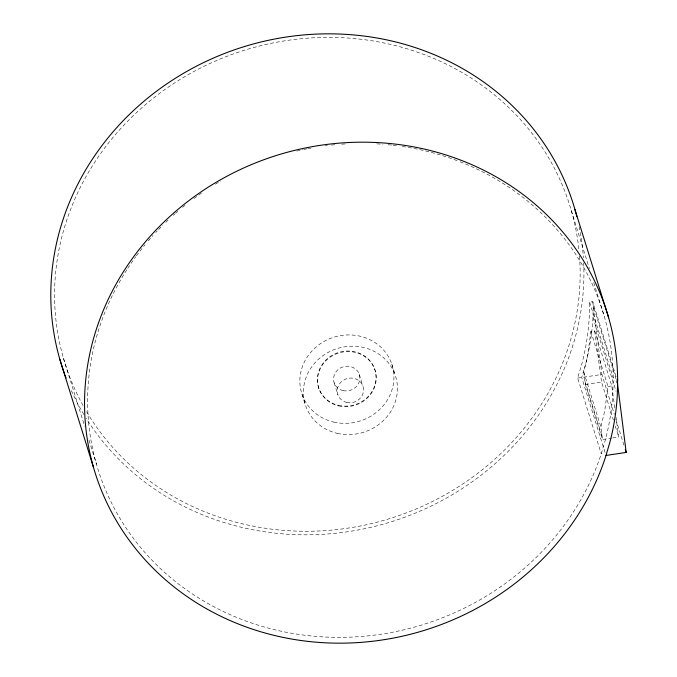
<?xml version="1.0" encoding="UTF-8"?>
<svg xmlns="http://www.w3.org/2000/svg" width="677" height="677" viewBox="0 0 677 677"><rect width="100%" height="100%" fill="white"/><g stroke="black" fill="none" stroke-linecap="round" stroke-linejoin="round"><path stroke-width="0.51" stroke-dasharray="3.38 2.54" d="M616.095 376.683L592.747 301.697L589.591 302.17L589.235 317.293A264.445 245.184 -17.3 0 1 581.958 363.524L577.659 378.079L601.244 453.81M605.052 452.456L581.695 377.47L585.613 364.218A268.227 248.696 -17.3 0 0 592.993 317.335L593.264 305.843L616.002 378.841M614.75 407.816L611.805 385.898L594.685 330.935L590.869 331.51L587.661 355.476L583.802 372.155L585.36 384.511L602.479 439.475L611.593 438.104M590.869 331.51L607.988 386.474L604.781 410.44L600.922 427.119L602.479 439.475M577.659 378.079L601.904 374.423L614.361 414.417M585.36 384.511L601.557 382.073L613.387 420.045M607.988 386.474L611.805 385.898M612.6 437.951L618.676 437.037L616.011 417.21M571.278 210.496L589.362 268.549M593.721 282.563L604.324 316.591M589.591 302.17L613.176 377.901M592.993 317.335L616.045 391.323M615.918 419.418L624.634 447.412M615.258 426.045L618.676 437.037M583.802 372.155L600.922 427.119M584.962 381.329L602.081 436.293M391.746 364.04L395.266 375.32M374.694 369.151L374.872 369.718M359.275 374.339L362.965 386.195M334.15 382.793L337.84 394.649M318.732 387.98L318.909 388.547M302.027 394.226L305.539 405.515M63.435 358.15L84.633 426.214M89 440.228L96.481 464.244M594.685 330.935L601.557 382.073M592.747 301.697L601.904 374.423M579.148 226.634A268.227 248.696 -17.3 0 1 583.379 257.641M583.676 262.862A268.227 248.696 -17.3 0 1 391.433 521.739A268.227 248.696 -17.3 0 1 86.081 418.081M83.889 414.519A268.227 248.696 -17.3 0 1 70.442 388.581M460.072 161.786A264.445 245.184 -17.3 0 1 613.193 377.512L612.82 393.024A264.445 245.184 -17.3 0 1 605.543 439.255L601.083 454.352A264.445 245.184 -17.3 0 1 240.733 619.057A264.445 245.184 -17.3 0 1 127.217 269.167M127.758 268.329A264.445 245.184 -17.3 0 1 135.764 256.718M136.365 255.898A264.445 245.184 -17.3 0 1 145.064 244.727M148.322 240.834A264.445 245.184 -17.3 0 1 153.019 235.494M155.769 232.49A264.445 245.184 -17.3 0 1 157.166 231.009M158.57 229.528A264.445 245.184 -17.3 0 1 162.852 225.162M165.772 222.293A264.445 245.184 -17.3 0 1 167.981 220.177M173.253 215.328A264.445 245.184 -17.3 0 1 174.784 213.966M175.555 213.289A264.445 245.184 -17.3 0 1 177.873 211.275M182.595 207.314A264.445 245.184 -17.3 0 1 184.982 205.376M193.96 198.488A264.445 245.184 -17.3 0 1 203.227 191.955M215.413 184.178A264.445 245.184 -17.3 0 1 220.761 181.038M296.729 151.064A264.445 245.184 -17.3 0 1 302.805 149.693M303.821 149.482A264.445 245.184 -17.3 0 1 306.876 148.855M307.891 148.661A264.445 245.184 -17.3 0 1 310.955 148.085M325.29 145.834A264.445 245.184 -17.3 0 1 327.346 145.58M331.459 145.098A264.445 245.184 -17.3 0 1 335.572 144.683M341.767 144.176A264.445 245.184 -17.3 0 1 346.92 143.854M376.801 143.879A264.445 245.184 -17.3 0 1 382.954 144.286M388.073 144.726A264.445 245.184 -17.3 0 1 392.152 145.14M393.168 145.259A264.445 245.184 -17.3 0 1 397.238 145.758M402.307 146.46A264.445 245.184 -17.3 0 1 459.133 161.414M83.068 405.531A264.445 245.184 -17.3 0 1 244.329 50.267A264.445 245.184 -17.3 0 1 579.021 250.828M579.47 255.965A264.445 245.184 -17.3 0 1 390.917 518.218A264.445 245.184 -17.3 0 1 86.131 410.905M337.366 433.373A47.331 43.887 -17.3 0 0 396.062 377.961A47.331 43.887 -17.3 0 0 317.784 359.919A47.331 43.887 -17.3 0 0 337.366 433.373M343.061 390.595A13.252 12.288 -17.3 0 0 359.495 375.083A13.252 12.288 -17.3 0 0 337.578 370.023A13.252 12.288 -17.3 0 0 343.061 390.595M346.751 402.443A13.252 12.288 -17.3 0 0 363.185 386.931A13.252 12.288 -17.3 0 0 341.267 381.879A13.252 12.288 -17.3 0 0 346.751 402.443M333.846 422.093A47.331 43.887 -17.3 0 0 392.55 366.672A47.331 43.887 -17.3 0 0 314.263 348.63A47.331 43.887 -17.3 0 0 333.846 422.093M338.754 405.929A29.526 27.376 -17.3 0 0 375.371 371.36A29.526 27.376 -17.3 0 0 326.542 360.105A29.526 27.376 -17.3 0 0 338.754 405.929M338.576 405.362A29.526 27.376 -17.3 0 0 375.193 370.801A29.526 27.376 -17.3 0 0 326.365 359.546A29.526 27.376 -17.3 0 0 338.576 405.362"/><path stroke-width="1.02" d="M605.991 455.46L626.191 452.414L617.035 379.679M574.917 209.438L608.665 317.792M616.933 381.836L617.559 383.834M625.26 449.418L626.191 452.414M59.804 359.208L93.544 467.562M64.62 374.068A268.227 248.696 -17.3 0 1 244.355 46.578A268.227 248.696 -17.3 0 1 576.821 216.479M66.075 377.978A268.227 248.696 -17.3 0 1 64.984 375.05M617.652 379.585L617.289 395.317A268.227 248.696 -17.3 0 1 609.901 442.208L605.382 457.525A268.227 248.696 -17.3 0 1 174.598 587.331A268.227 248.696 -17.3 0 1 240.42 169.478A268.227 248.696 -17.3 0 1 617.652 379.585"/></g></svg>
